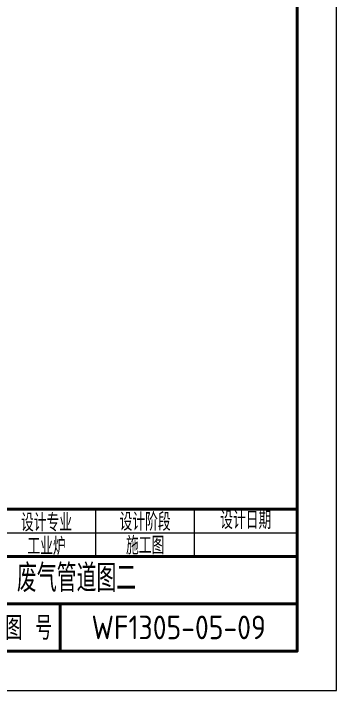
# Model space of a CAD drawing. Header units: millimetres. Extents: x 188205 to 604756, y -401673 to 15123.
# Drawn here: x 398011 to 403332, y -145146 to -133988 of the extents above; entities that cross this region are included whole.
import ezdxf
from ezdxf.enums import TextEntityAlignment as Align

# ---------------------------------------------------------------- set-up
doc = ezdxf.new("R2010")
doc.units = ezdxf.units.MM
doc.header["$LTSCALE"] = 500
for name, color, linetype, lineweight in [('SHI', 7, 'Continuous', 40), ('WEN', 3, 'Continuous', 20), ('XI', 2, 'Continuous', 20)]:
    doc.layers.add(name, color=color, linetype=linetype, lineweight=lineweight)
doc.styles.add('GB', font='gbenor.shx', dxfattribs={"bigfont": 'gbcbig.shx'})

msp = doc.modelspace()

# ---------------------------------------------------------------- linework, layer by layer
at = {"layer": 'SHI'}
for p, q in [((390981.668, -142156.27), (402681.668, -142156.27)), ((390981.668, -142936.27), (402681.668, -142936.27)), ((394881.668, -143716.27), (402681.668, -143716.27)), ((398781.668, -143716.27), (398781.668, -144496.27))]:
    msp.add_line(p, q, dxfattribs=at)
msp.add_lwpolyline([(344831.668, -144496.27), (402681.668, -144496.27), (402681.668, -107186.27), (344831.668, -107186.27)], close=True, dxfattribs=at)
msp.add_point((402681.668, -144496.27), dxfattribs=at)
at = {"layer": 'XI'}
for p, q in [((399366.668, -142936.27), (399366.668, -142156.27)), ((400991.668, -142936.27), (400991.668, -142156.27)), ((397741.668, -142546.27), (402681.668, -142546.27))]:
    msp.add_line(p, q, dxfattribs=at)
msp.add_lwpolyline([(343206.668, -145146.27), (403331.668, -145146.27), (403331.668, -106536.27), (343206.668, -106536.27)], close=True, dxfattribs=at)

# ---------------------------------------------------------------- texts
at = {"layer": 'SHI', "style": 'GB'}
msp.add_text('废气管道图二', height=455, dxfattribs=at).set_placement((398066.668, -143521.27))
at = {"layer": 'WEN', "style": 'GB'}
for s, height, p in [('设计专业', 292.5, (398554.168, -142364.043)), ('设计阶段', 292.5, (400179.168, -142351.27)), ('设计日期', 292.5, (401836.668, -142324.844)), ('工业炉', 292.5, (398554.168, -142754.043)), ('施工图', 292.5, (400179.168, -142741.27)), ('图 号', 390, (398261.668, -144106.27)), ('WF1305-05-09', 390, (400731.668, -144106.27))]:
    msp.add_text(s, height=height, dxfattribs=at).set_placement(p, align=Align.MIDDLE)

doc.saveas('drawing.dxf')
